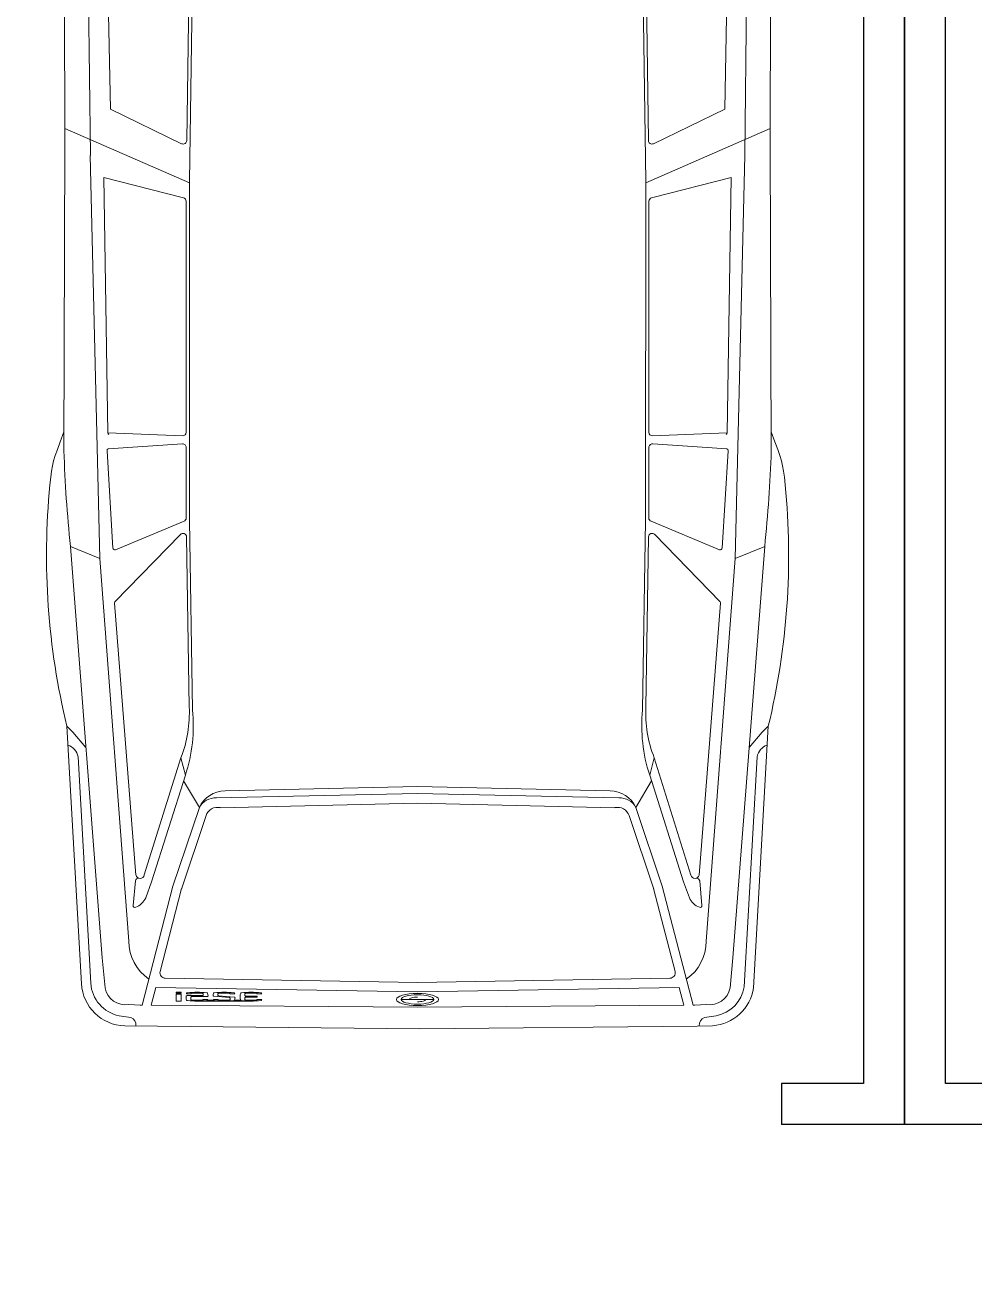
# Model space of a CAD drawing. Header units: millimetres. Extents: x 1351 to 1635, y 1399 to 1500.
# Drawn here: x 1597.62 to 1599.699, y 1475.417 to 1478.137 of the extents above; entities that cross this region are included whole.
import ezdxf

# ---------------------------------------------------------------- set-up
doc = ezdxf.new("R2010")
doc.units = ezdxf.units.MM
doc.layers.get('0').update_dxf_attribs({"color": 181})
doc.layers.add('mueble_yo', color=31, linetype='Continuous')
doc.layers.add('tefris', color=30, linetype='Continuous', lineweight=9)

# ---------------------------------------------------------------- blocks, each defined once
blk = doc.blocks.new('parkyeri')
blk.add_line((422.7561, 181.2954), (422.7561, 181.1954))
for points in [[(420.5561, 181.1954), (420.5561, 186.1954), (420.8561, 186.1954)], [(422.7561, 186.1954), (423.0561, 186.1954), (423.0561, 181.1954), (422.7561, 181.1954)], [(420.8561, 181.2954), (420.6561, 181.2954), (420.6561, 186.0954), (420.8561, 186.0954)], [(422.7561, 186.0954), (422.9561, 186.0954), (422.9561, 181.2954), (422.7561, 181.2954)], [(420.8561, 181.1954), (420.5561, 181.1954)]]:
    blk.add_lwpolyline(points)
blk = doc.blocks.new('BMW')
blk.add_line((0, 0.812), (0, -0.812))
at = {"const_width": 0.81}
for points in [[(0.405, 0, 0.414214), (0, 0.405, 1)], [(-0.405, 0, 0.414214), (0, -0.405, 1)]]:
    blk.add_lwpolyline(points, format="xyb", dxfattribs=at)
for radius in [1.054, 0.812]:
    blk.add_circle((0, 0), radius)
blk = doc.blocks.new('325I')
for p, q in [((-0.843, 2.345), (-0.843, 2.619)), ((-0.76, 2.619), (-0.843, 2.619)), ((-0.76, 2.345), (-0.843, 2.345)), ((-0.76, 2.345), (-0.76, 2.619)), ((-0.019, 2.619), (-0.678, 2.619)), ((-0.678, 2.345), (-0.678, 2.619)), ((-0.019, 2.345), (-0.678, 2.345)), ((-0.019, 2.345), (-0.019, 2.619)), ((-0.019, -1.566), (-0.019, 1.453)), ((-0.096, 0.525), (-0.096, 0.872)), ((-0.096, -0.985), (-0.096, -0.638))]:
    blk.add_line(p, q)
for points in [[(-0.758, 2.037, 0.311177), (-0.801, 1.991, 0.077264), (-0.801, 0.915, 0.311177), (-0.758, 0.87, 0.039894), (-0.51, 0.838, 0.429044), (-0.452, 0.893), (-0.452, 1.742, -0.414214), (-0.397, 1.797), (-0.169, 1.797, -0.389308), (-0.114, 1.746, -0.042914), (-0.114, 1.16, -0.325233), (-0.156, 1.112), (-0.156, 0.86, 0.008571), (-0.103, 0.87, 0.311177), (-0.061, 0.915, 0.077264), (-0.061, 1.991, 0.311177), (-0.103, 2.037, 0.060602), (-0.482, 2.07, 0.404798), (-0.535, 2.015), (-0.535, 1.165, -0.414214), (-0.59, 1.11)], [(-0.705, 2.047, 0.008571), (-0.758, 2.037, -0.008571), (-0.705, 2.047), (-0.705, 1.795, 0.325233), (-0.748, 1.746, 0.042914), (-0.748, 1.16, 0.389308), (-0.693, 1.11), (-0.59, 1.11)]]:
    blk.add_lwpolyline(points, format="xyb")
for points in [[(-0.758, 0.527, 0.311177), (-0.801, 0.481, 0.077264), (-0.801, -0.594, 0.311177), (-0.758, -0.64, 0.008571), (-0.705, -0.65), (-0.705, -0.398, -0.325233), (-0.748, -0.349, -0.042914), (-0.748, 0.236, -0.389308), (-0.693, 0.287), (-0.569, 0.287, -0.373732), (-0.514, 0.239), (-0.392, -0.624, 0.391289), (-0.335, -0.671, 0.037166), (-0.103, -0.64, 0.311177), (-0.061, -0.594, 0.077264), (-0.061, 0.481, 0.311177), (-0.103, 0.527, 0.008571), (-0.156, 0.537), (-0.156, 0.285, -0.325233), (-0.114, 0.236, -0.042914), (-0.114, -0.349, -0.389308), (-0.169, -0.4), (-0.293, -0.4, -0.373732), (-0.347, -0.352), (-0.469, 0.511, 0.391289), (-0.527, 0.558, 0.037166)], [(-0.758, -0.983, 0.311177), (-0.801, -1.028, 0.077264), (-0.801, -2.104, 0.311177), (-0.758, -2.149, 0.008571), (-0.705, -2.16), (-0.705, -1.908, -0.325233), (-0.748, -1.859, -0.042914), (-0.748, -1.273, -0.389308), (-0.693, -1.223), (-0.527, -1.223, -0.414214), (-0.472, -1.278), (-0.472, -1.881, 0.414214), (-0.445, -1.908), (-0.417, -1.908, 0.414214), (-0.39, -1.881), (-0.39, -1.278, -0.414214), (-0.335, -1.223), (-0.169, -1.223, -0.389308), (-0.114, -1.273, -0.042914), (-0.114, -1.859, -0.325233), (-0.156, -1.908), (-0.156, -2.16, 0.008571), (-0.103, -2.149, 0.311177), (-0.061, -2.104, 0.077264), (-0.061, -1.028, 0.311177), (-0.103, -0.983, 0.105316)]]:
    blk.add_lwpolyline(points, format="xyb", close=True)
blk.add_arc((-0.431, 2.407), 1.572, 280.0596, 282.02398)
blk = doc.blocks.new('BMW735P')
for p, q in [((1.7431, 0.8559), (2.5821, 0.8532)), ((2.5446, 0.8535), (2.6777, 0.5497)), ((2.5821, 0.8532), (3.3312, 0.8557)), ((4.6308, 0.8131), (4.0028, 0.8486)), ((4.017, 0.8337), (4.0028, 0.8486)), ((3.5643, 0.8399), (3.5934, 0.768)), ((3.5643, 0.8398), (4.5679, 0.7625)), ((4.0547, 0.802), (4.017, 0.8337)), ((4.6295, 0.7902), (4.0771, 0.8214)), ((1.7246, 0.8015), (2.6105, 0.7912)), ((2.6105, 0.7914), (3.5934, 0.768)), ((2.6643, 0.7585), (3.2876, 0.7485)), ((2.6643, 0.7583), (2.714, 0.5642)), ((3.5934, 0.768), (4.5273, 0.6974)), ((4.5679, 0.7625), (4.6409, 0.7555)), ((2.4976, 0.7424), (2.0056, 0.7522)), ((2.4976, 0.7424), (2.582, 0.5688)), ((3.2876, 0.7485), (3.2946, 0.5666)), ((3.3144, 0.5668), (3.3266, 0.7478)), ((3.3308, 0.7507), (3.5684, 0.7362)), ((3.5723, 0.7301), (3.503, 0.5628)), ((3.6994, 0.7312), (3.5352, 0.5718)), ((3.7026, 0.7322), (4.3659, 0.6801)), ((4.6816, 0.6974), (4.6829, 0.6696)), ((4.7091, 0.7212), (4.713, 0.6928)), ((4.741, -0.0115), (4.7337, 0.7073)), ((4.3797, 0.6813), (4.4401, 0.6869)), ((4.6829, 0.6696), (4.683, 0.6651)), ((4.3656, 0.6598), (4.0796, 0.5704)), ((4.122, 0.5594), (4.3822, 0.6421)), ((4.3822, 0.6421), (4.4217, 0.6561)), ((4.683, 0.6651), (4.393, 0.5899)), ((4.6831, 0.6426), (4.6397, 0.6313)), ((4.6831, 0.6426), (4.688, -0.0069)), ((4.601, 0.6213), (4.3985, 0.5688)), ((4.6174, 0.6086), (4.6283, -0.0069)), ((4.6397, 0.6313), (4.6507, -0.0069)), ((4.393, 0.5899), (4.2008, 0.5255)), ((2.6743, 0.5497), (2.1425, 0.5422)), ((2.5743, 0.5563), (2.1464, 0.5502)), ((3.5008, 0.5495), (2.6743, 0.5497)), ((3.2859, 0.5575), (2.7225, 0.5577)), ((3.4949, 0.5575), (3.3231, 0.5575)), ((3.9632, 0.5421), (3.5008, 0.5495)), ((3.9553, 0.5502), (3.5412, 0.5568)), ((4.122, 0.5595), (4.0796, 0.5704)), ((4.2008, 0.5255), (4.1364, 0.564)), ((4.4, 0.5692), (4.2209, 0.5092)), ((4.1604, 0.4629), (4.1499, -0.0069)), ((4.1776, 0.4841), (4.167, -0.0069)), ((4.2015, 0.4744), (4.1909, -0.0069)), ((4.1604, -0.4763), (4.1499, -0.0065)), ((4.1776, -0.4975), (4.167, -0.0065)), ((4.2015, -0.4878), (4.1909, -0.0065)), ((4.6174, -0.622), (4.6283, -0.0065)), ((4.6397, -0.6447), (4.6507, -0.0065)), ((4.6831, -0.656), (4.688, -0.0065)), ((4.741, -0.0111), (4.7346, -0.6889)), ((4.2008, -0.5389), (4.1364, -0.5774)), ((4.393, -0.6033), (4.2008, -0.5389)), ((4.4, -0.5826), (4.2209, -0.5226)), ((2.6743, -0.563), (2.1425, -0.5554)), ((2.5743, -0.5695), (2.1464, -0.5635)), ((2.5446, -0.8667), (2.6777, -0.563)), ((3.5008, -0.5627), (2.6743, -0.563)), ((3.2859, -0.5708), (2.7225, -0.5709)), ((3.4949, -0.5707), (3.3231, -0.5707)), ((3.9632, -0.5554), (3.5008, -0.5627)), ((3.9553, -0.5634), (3.5412, -0.5701)), ((4.122, -0.5728), (4.0796, -0.5837)), ((4.122, -0.5728), (4.3822, -0.6555)), ((2.4976, -0.7557), (2.582, -0.5821)), ((2.6643, -0.7716), (2.714, -0.5775)), ((3.2876, -0.7617), (3.2946, -0.5798)), ((3.3144, -0.5801), (3.3266, -0.761)), ((3.5723, -0.7433), (3.503, -0.5761)), ((3.6994, -0.7444), (3.5352, -0.585)), ((4.366, -0.6733), (4.0796, -0.5837)), ((4.683, -0.6785), (4.393, -0.6033)), ((4.601, -0.6347), (4.3985, -0.5822)), ((4.3822, -0.6555), (4.4217, -0.6695)), ((4.6831, -0.656), (4.6397, -0.6447)), ((3.7026, -0.7455), (4.3659, -0.6934)), ((4.3797, -0.6947), (4.4401, -0.7003)), ((4.6816, -0.7108), (4.6829, -0.683)), ((4.6829, -0.683), (4.683, -0.6785)), ((4.7346, -0.6889), (4.7334, -0.7259)), ((3.5934, -0.7812), (4.5273, -0.7106)), ((4.7091, -0.7348), (4.713, -0.7062)), ((2.4976, -0.7557), (2.0056, -0.7654)), ((3.3308, -0.7639), (3.5684, -0.7495)), ((2.6105, -0.8046), (3.5934, -0.7812)), ((2.6643, -0.7717), (3.2876, -0.7617)), ((3.5643, -0.8532), (4.5679, -0.7759)), ((3.5643, -0.8532), (3.5934, -0.7812)), ((4.5679, -0.7759), (4.6409, -0.7688)), ((1.7246, -0.8149), (2.6105, -0.8046)), ((4.0547, -0.8154), (4.017, -0.8471)), ((4.6384, -0.8031), (4.0771, -0.8348)), ((4.6408, -0.826), (4.0028, -0.862)), ((4.017, -0.8471), (4.0028, -0.862)), ((1.7431, -0.8693), (2.5821, -0.8666)), ((2.5821, -0.8666), (3.3312, -0.8691))]:
    blk.add_line(p, q)
for points in [[(3.4143, 0.89), (3.3955, 0.8878), (3.3804, 0.8858), (3.3676, 0.8836), (3.3557, 0.8808), (3.3429, 0.877), (3.328, 0.8718), (3.3092, 0.8648), (3.2852, 0.8556)], [(3.4143, -0.9034), (3.3955, -0.9012), (3.3804, -0.8992), (3.3676, -0.897), (3.3557, -0.8942), (3.3429, -0.8904), (3.328, -0.8852), (3.3092, -0.8782), (3.2852, -0.869)]]:
    blk.add_lwpolyline(points)
for centre, radius, start, end in [((3.5859, -0.8729), 1.7712, 76.3874, 95.5588), ((3.2252, -2.4043), 3.2618, 84.0336, 88.1393), ((4.0849, 0.8584), 0.0379, 199.2376, 258.1974), ((4.6246, 0.7042), 0.0861, 11.3528, 86.771), ((4.6246, 0.7042), 0.1091, 1.6199, 86.771), ((3.2875, 0.7441), 0.00436, 28.2568, 89.0796), ((3.3307, 0.7463), 0.00436, 89.1632, 159.7849), ((3.5683, 0.7319), 0.00436, 335.5673, 89.1632), ((3.7023, 0.7279), 0.00436, 85.5085, 130.5901), ((4.6314, 0.7055), 0.0509, 350.8248, 79.2552), ((4.5278, 0.5865), 0.1107, 34.1191, 90.2712), ((4.3637, 0.6699), 0.0103, 280.9021, 77.46), ((4.3829, 0.6719), 0.00998, 108.9811, 168.2208), ((4.4016, 0.6975), 0.046, 295.8199, 338.4967), ((4.4405, 0.6826), 0.00436, 333.9349, 95.2848), ((4.7312, 0.6998), 0.0196, 201.1676, 278.0128), ((4.6043, 0.6086), 0.0131, 359.9976, 104.5339), ((2.5742, 0.565), 0.00873, 270.8123, 25.9128), ((2.7225, 0.5664), 0.00873, 194.37, 269.9833), ((3.2859, 0.5662), 0.00873, 269.9833, 2.2117), ((3.3231, 0.5662), 0.00873, 176.1372, 269.9833), ((3.4949, 0.5662), 0.00873, 269.9833, 337.4824), ((3.5413, 0.5655), 0.00873, 134.146, 269.0841), ((3.9703, 0.8502), 0.3004, 267.1439, 291.3406), ((4.0016, 0.9249), 0.3847, 264.2755, 288.2383), ((4.2297, 0.4626), 0.0692, 114.6336, 179.7333), ((4.2222, 0.4862), 0.0447, 118.5958, 182.7424), ((4.2304, 0.4811), 0.0297, 108.6331, 193.0645), ((4.2297, -0.4759), 0.0692, 180.2667, 245.3664), ((4.2222, -0.4996), 0.0447, 177.2576, 241.4042), ((4.2304, -0.4945), 0.0297, 166.9355, 251.3669), ((2.5742, -0.5782), 0.00873, 334.0872, 89.1877), ((2.7225, -0.5797), 0.00873, 90.0167, 165.63), ((3.2859, -0.5795), 0.00873, 357.7883, 90.0167), ((3.3231, -0.5795), 0.00873, 90.0167, 183.8628), ((3.4949, -0.5794), 0.00873, 22.5176, 90.0167), ((3.5413, -0.5788), 0.00873, 90.9159, 225.854), ((3.9703, -0.8635), 0.3004, 68.6594, 92.8561), ((4.0016, -0.9381), 0.3847, 71.7617, 95.7245), ((4.6043, -0.622), 0.0131, 255.4661, 0.0024), ((4.5278, -0.5999), 0.1107, 269.7288, 325.8809), ((4.3637, -0.6833), 0.0103, 282.54, 77.0913), ((4.3829, -0.6853), 0.00998, 191.7792, 251.0189), ((4.4016, -0.7109), 0.046, 21.5033, 64.1801), ((4.4405, -0.696), 0.00436, 264.7152, 26.0651), ((4.7312, -0.7132), 0.0196, 81.9872, 158.8324), ((4.6246, -0.7181), 0.1091, 278.5361, 355.8821), ((4.6314, -0.7189), 0.0509, 280.7448, 9.1752), ((3.5683, -0.7451), 0.00436, 270.8368, 24.4327), ((3.7023, -0.7411), 0.00436, 229.4099, 274.4915), ((4.6246, -0.7181), 0.0861, 279.2025, 348.8105), ((3.2875, -0.7574), 0.00436, 270.9204, 331.7432), ((3.3307, -0.7595), 0.00436, 200.2151, 270.8368), ((4.0849, -0.8718), 0.0379, 101.8026, 160.7624), ((3.2252, 2.3909), 3.2618, 271.8607, 275.9664), ((3.5859, 0.8595), 1.7712, 264.4412, 283.6126)]:
    blk.add_arc(centre, radius, start, end)
for name, p, xscale, yscale, zscale in [('325I', (4.6738, 0.4676), 0.0261839674916882, 0.0436399458194804, 0.0436399458194804), ('BMW', (4.6693, -0.0065), 0.0139568836454146, -0.0488562357979824, 0.0139568836454146)]:
    blk.add_blockref(name, p, dxfattribs=dict(xscale=xscale, yscale=yscale, zscale=zscale))
blk = doc.blocks.new('Bmw_p')
at = {"layer": 'tefris'}
blk.add_blockref('BMW735P', (0.1, 0.05), dxfattribs=at)

msp = doc.modelspace()

# ---------------------------------------------------------------- hatches: boundary and pattern name
at = {"true_color": 0x2776bb}
h = msp.add_hatch(color=152, dxfattribs=at)
h.dxf.hatch_style = 1
h.paths.add_polyline_path([(1557.6842, 1489.9553), (1615.6587, 1489.7451), (1615.8802, 1457.3756), (1557.4987, 1457.0017)])
h.paths.add_polyline_path([(1557.9493, 1489.9451), (1615.8573, 1489.9451), (1616.0815, 1457.1761), (1557.5866, 1457.0229)])

# ---------------------------------------------------------------- block references
at = {"xscale": 0.8977160156402697, "yscale": 0.8977160156402697, "zscale": 0.8977160156402697}
for p in [(1219.7621, 1313.0674), (1222.0064, 1313.0674)]:
    msp.add_blockref('parkyeri', p, dxfattribs=at)
at = {"layer": 'mueble_yo', "xscale": -0.8977160156402697, "yscale": 0.8977160156402697, "zscale": 0.8977160156402697, "rotation": 90}
msp.add_blockref('Bmw_p', (1598.519, 1480.285), dxfattribs=at)

doc.saveas('drawing.dxf')
